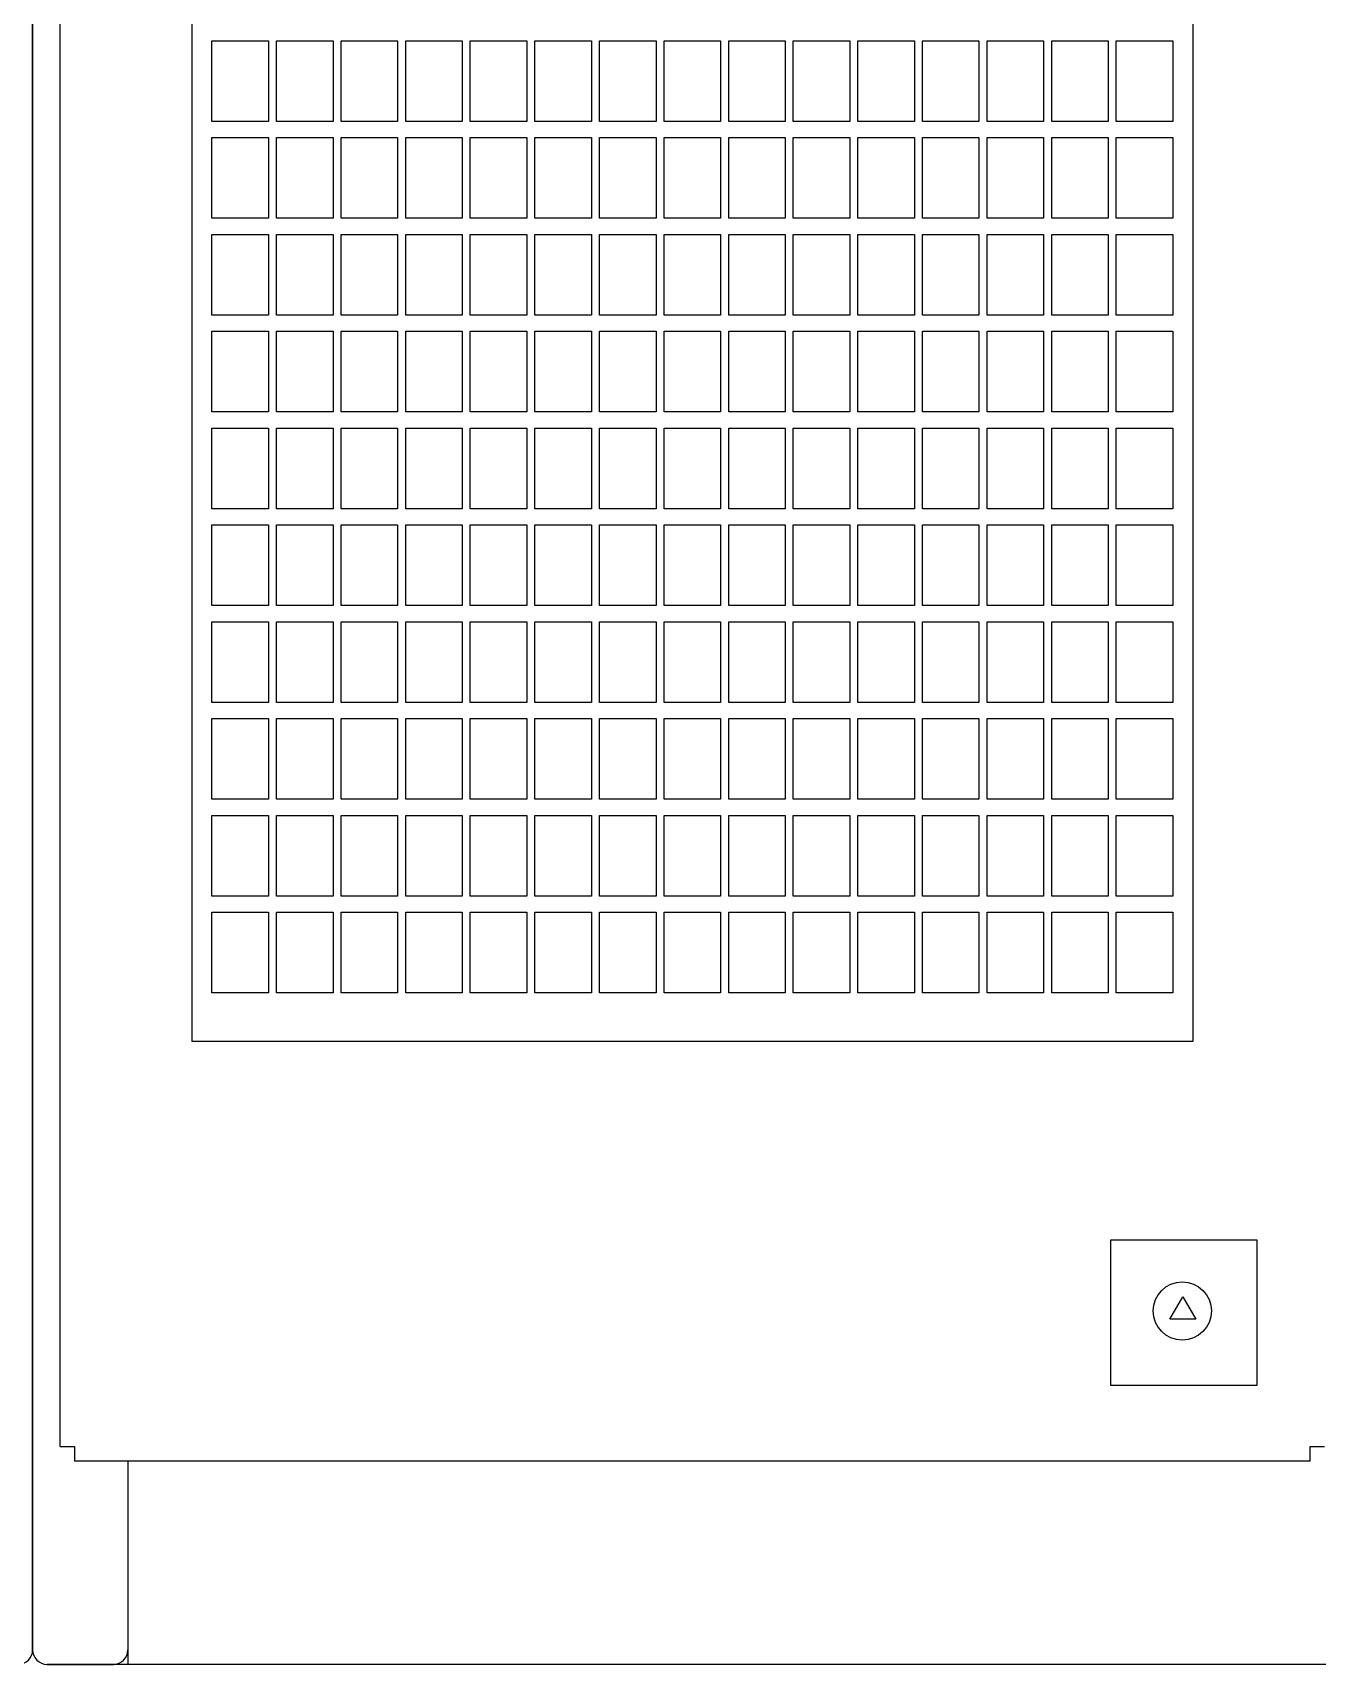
# Model space of a CAD drawing. Header units: inches. Extents: x 0 to 420, y 0 to 297.
# Drawn here: x 267.11 to 298.93, y 62.74 to 103.18 of the extents above; entities that cross this region are included whole.
import ezdxf
from ezdxf.lldxf.tags import DXFTag

# ---------------------------------------------------------------- set-up
doc = ezdxf.new("R2010")
doc.units = ezdxf.units.IN
doc.layers.add('Default', color=7, linetype='Continuous')
doc.layers.add('DV1_Default', color=7, linetype='Continuous')
tags = doc.linetypes.add('CENTER2', pattern=[1.125, 0.75, -0.125, 0.125, -0.125]).pattern_tags.tags
tags[10:11] = [DXFTag(74, 4), DXFTag(75, 0), DXFTag(340, '0'), DXFTag(46, 0.0), DXFTag(50, 0.0), DXFTag(44, 0.0), DXFTag(45, 0.0)]
tags[8:9] = [DXFTag(74, 4), DXFTag(75, 0), DXFTag(340, '0'), DXFTag(46, 0.0), DXFTag(50, 0.0), DXFTag(44, 0.0), DXFTag(45, 0.0)]
tags[6:7] = [DXFTag(74, 4), DXFTag(75, 0), DXFTag(340, '0'), DXFTag(46, 0.0), DXFTag(50, 0.0), DXFTag(44, 0.0), DXFTag(45, 0.0)]
tags[4:5] = [DXFTag(74, 4), DXFTag(75, 0), DXFTag(340, '0'), DXFTag(46, 0.0), DXFTag(50, 0.0), DXFTag(44, 0.0), DXFTag(45, 0.0)]

# ---------------------------------------------------------------- blocks, each defined once
blk = doc.blocks.new('SE')
at = {"layer": 'Default', "color": 7, "linetype": 'Continuous', "ltscale": 25.4}
for p, q in [((293.818, 69.65), (293.818, 73.259)), ((293.818, 73.259), (297.428, 73.259)), ((297.428, 73.259), (297.428, 69.65)), ((295.275, 71.294), (295.595, 71.843)), ((295.595, 71.843), (295.919, 71.294)), ((295.919, 71.294), (295.275, 71.294)), ((297.428, 69.65), (293.818, 69.65))]:
    blk.add_line(p, q, dxfattribs=at)
blk.add_circle((295.584, 71.494), 0.722, dxfattribs=at)
at = {"layer": 'DV1_Default', "color": 7, "linetype": 'Continuous', "ltscale": 25.4}
for p, q in [((267.109, 238.376), (267.109, 63.096)), ((267.109, 238.376), (267.109, 63.096)), ((267.109, 238.376), (267.109, 63.096)), ((267.109, 238.376), (267.109, 63.096)), ((267.109, 238.376), (267.109, 63.096)), ((267.109, 238.376), (267.109, 79.096)), ((267.109, 63.096), (267.109, 238.376)), ((267.109, 238.376), (267.109, 63.096)), ((267.109, 63.096), (267.109, 238.376)), ((267.109, 63.096), (267.109, 238.376)), ((267.109, 63.096), (267.109, 238.376)), ((267.109, 238.376), (267.109, 63.096)), ((267.109, 238.376), (267.109, 63.096)), ((267.109, 238.376), (267.109, 63.096)), ((267.109, 238.376), (267.109, 79.096)), ((267.109, 63.096), (267.109, 238.376)), ((267.109, 238.376), (267.109, 63.096)), ((267.109, 63.096), (267.109, 238.376)), ((267.789, 68.136), (267.789, 233.336)), ((267.789, 68.136), (267.789, 233.336)), ((267.109, 63.096), (267.109, 222.376)), ((267.109, 63.096), (267.109, 222.376)), ((267.109, 63.096), (267.109, 222.376)), ((267.109, 63.096), (267.109, 222.376)), ((267.109, 63.096), (267.109, 222.376)), ((267.109, 63.096), (267.109, 222.376)), ((267.109, 63.096), (267.109, 222.376)), ((267.109, 63.096), (267.109, 222.376)), ((267.109, 63.096), (267.109, 222.376)), ((267.109, 63.096), (267.109, 222.376)), ((267.109, 63.096), (267.109, 222.376)), ((267.109, 63.096), (267.109, 222.376)), ((271.549, 100.976), (271.549, 102.976)), ((271.549, 102.976), (272.949, 102.976)), ((272.949, 102.976), (272.949, 100.976)), ((273.149, 100.976), (273.149, 102.976)), ((273.149, 102.976), (274.549, 102.976)), ((274.549, 102.976), (274.549, 100.976)), ((274.749, 100.976), (274.749, 102.976)), ((274.749, 102.976), (276.149, 102.976)), ((276.149, 102.976), (276.149, 100.976)), ((276.349, 100.976), (276.349, 102.976)), ((276.349, 102.976), (277.749, 102.976)), ((277.749, 102.976), (277.749, 100.976)), ((277.949, 100.976), (277.949, 102.976)), ((277.949, 102.976), (279.349, 102.976)), ((279.349, 102.976), (279.349, 100.976)), ((279.549, 100.976), (279.549, 102.976)), ((279.549, 102.976), (280.949, 102.976)), ((280.949, 102.976), (280.949, 100.976)), ((281.149, 100.976), (281.149, 102.976)), ((281.149, 102.976), (282.549, 102.976)), ((282.549, 102.976), (282.549, 100.976)), ((282.749, 100.976), (282.749, 102.976)), ((282.749, 102.976), (284.149, 102.976)), ((284.149, 102.976), (284.149, 100.976)), ((284.349, 100.976), (284.349, 102.976)), ((284.349, 102.976), (285.749, 102.976)), ((285.749, 102.976), (285.749, 100.976)), ((285.949, 100.976), (285.949, 102.976)), ((285.949, 102.976), (287.349, 102.976)), ((287.349, 102.976), (287.349, 100.976)), ((287.549, 100.976), (287.549, 102.976)), ((287.549, 102.976), (288.949, 102.976)), ((288.949, 102.976), (288.949, 100.976)), ((289.149, 100.976), (289.149, 102.976)), ((289.149, 102.976), (290.549, 102.976)), ((290.549, 102.976), (290.549, 100.976)), ((290.749, 100.976), (290.749, 102.976)), ((290.749, 102.976), (292.149, 102.976)), ((292.149, 102.976), (292.149, 100.976)), ((292.349, 100.976), (292.349, 102.976)), ((292.349, 102.976), (293.749, 102.976)), ((293.749, 102.976), (293.749, 100.976)), ((293.949, 100.976), (293.949, 102.976)), ((293.949, 102.976), (295.349, 102.976)), ((295.349, 102.976), (295.349, 100.976)), ((272.949, 100.976), (271.549, 100.976)), ((274.549, 100.976), (273.149, 100.976)), ((276.149, 100.976), (274.749, 100.976)), ((277.749, 100.976), (276.349, 100.976)), ((279.349, 100.976), (277.949, 100.976)), ((280.949, 100.976), (279.549, 100.976)), ((282.549, 100.976), (281.149, 100.976)), ((284.149, 100.976), (282.749, 100.976)), ((285.749, 100.976), (284.349, 100.976)), ((287.349, 100.976), (285.949, 100.976)), ((288.949, 100.976), (287.549, 100.976)), ((290.549, 100.976), (289.149, 100.976)), ((292.149, 100.976), (290.749, 100.976)), ((293.749, 100.976), (292.349, 100.976)), ((295.349, 100.976), (293.949, 100.976)), ((271.549, 98.576), (271.549, 100.576)), ((271.549, 100.576), (272.949, 100.576)), ((272.949, 100.576), (272.949, 98.576)), ((273.149, 98.576), (273.149, 100.576)), ((273.149, 100.576), (274.549, 100.576)), ((274.549, 100.576), (274.549, 98.576)), ((274.749, 98.576), (274.749, 100.576)), ((274.749, 100.576), (276.149, 100.576)), ((276.149, 100.576), (276.149, 98.576)), ((276.349, 98.576), (276.349, 100.576)), ((276.349, 100.576), (277.749, 100.576)), ((277.749, 100.576), (277.749, 98.576)), ((277.949, 98.576), (277.949, 100.576)), ((277.949, 100.576), (279.349, 100.576)), ((279.349, 100.576), (279.349, 98.576)), ((279.549, 98.576), (279.549, 100.576)), ((279.549, 100.576), (280.949, 100.576)), ((280.949, 100.576), (280.949, 98.576)), ((281.149, 98.576), (281.149, 100.576)), ((281.149, 100.576), (282.549, 100.576)), ((282.549, 100.576), (282.549, 98.576)), ((282.749, 98.576), (282.749, 100.576)), ((282.749, 100.576), (284.149, 100.576)), ((284.149, 100.576), (284.149, 98.576)), ((284.349, 98.576), (284.349, 100.576)), ((284.349, 100.576), (285.749, 100.576)), ((285.749, 100.576), (285.749, 98.576)), ((285.949, 98.576), (285.949, 100.576)), ((285.949, 100.576), (287.349, 100.576)), ((287.349, 100.576), (287.349, 98.576)), ((287.549, 98.576), (287.549, 100.576)), ((287.549, 100.576), (288.949, 100.576)), ((288.949, 100.576), (288.949, 98.576)), ((289.149, 98.576), (289.149, 100.576)), ((289.149, 100.576), (290.549, 100.576)), ((290.549, 100.576), (290.549, 98.576)), ((290.749, 98.576), (290.749, 100.576)), ((290.749, 100.576), (292.149, 100.576)), ((292.149, 100.576), (292.149, 98.576)), ((292.349, 98.576), (292.349, 100.576)), ((292.349, 100.576), (293.749, 100.576)), ((293.749, 100.576), (293.749, 98.576)), ((293.949, 98.576), (293.949, 100.576)), ((293.949, 100.576), (295.349, 100.576)), ((295.349, 100.576), (295.349, 98.576)), ((272.949, 98.576), (271.549, 98.576)), ((274.549, 98.576), (273.149, 98.576)), ((276.149, 98.576), (274.749, 98.576)), ((277.749, 98.576), (276.349, 98.576)), ((279.349, 98.576), (277.949, 98.576)), ((280.949, 98.576), (279.549, 98.576)), ((282.549, 98.576), (281.149, 98.576)), ((284.149, 98.576), (282.749, 98.576)), ((285.749, 98.576), (284.349, 98.576)), ((287.349, 98.576), (285.949, 98.576)), ((288.949, 98.576), (287.549, 98.576)), ((290.549, 98.576), (289.149, 98.576)), ((292.149, 98.576), (290.749, 98.576)), ((293.749, 98.576), (292.349, 98.576)), ((295.349, 98.576), (293.949, 98.576)), ((271.549, 96.176), (271.549, 98.176)), ((271.549, 98.176), (272.949, 98.176)), ((272.949, 98.176), (272.949, 96.176)), ((273.149, 96.176), (273.149, 98.176)), ((273.149, 98.176), (274.549, 98.176)), ((274.549, 98.176), (274.549, 96.176)), ((274.749, 96.176), (274.749, 98.176)), ((274.749, 98.176), (276.149, 98.176)), ((276.149, 98.176), (276.149, 96.176)), ((276.349, 96.176), (276.349, 98.176)), ((276.349, 98.176), (277.749, 98.176)), ((277.749, 98.176), (277.749, 96.176)), ((277.949, 96.176), (277.949, 98.176)), ((277.949, 98.176), (279.349, 98.176)), ((279.349, 98.176), (279.349, 96.176)), ((279.549, 96.176), (279.549, 98.176)), ((279.549, 98.176), (280.949, 98.176)), ((280.949, 98.176), (280.949, 96.176)), ((281.149, 96.176), (281.149, 98.176)), ((281.149, 98.176), (282.549, 98.176)), ((282.549, 98.176), (282.549, 96.176)), ((282.749, 96.176), (282.749, 98.176)), ((282.749, 98.176), (284.149, 98.176)), ((284.149, 98.176), (284.149, 96.176)), ((284.349, 96.176), (284.349, 98.176)), ((284.349, 98.176), (285.749, 98.176)), ((285.749, 98.176), (285.749, 96.176)), ((285.949, 96.176), (285.949, 98.176)), ((285.949, 98.176), (287.349, 98.176)), ((287.349, 98.176), (287.349, 96.176)), ((287.549, 96.176), (287.549, 98.176)), ((287.549, 98.176), (288.949, 98.176)), ((288.949, 98.176), (288.949, 96.176)), ((289.149, 96.176), (289.149, 98.176)), ((289.149, 98.176), (290.549, 98.176)), ((290.549, 98.176), (290.549, 96.176)), ((290.749, 96.176), (290.749, 98.176)), ((290.749, 98.176), (292.149, 98.176)), ((292.149, 98.176), (292.149, 96.176)), ((292.349, 96.176), (292.349, 98.176)), ((292.349, 98.176), (293.749, 98.176)), ((293.749, 98.176), (293.749, 96.176)), ((293.949, 96.176), (293.949, 98.176)), ((293.949, 98.176), (295.349, 98.176)), ((295.349, 98.176), (295.349, 96.176)), ((272.949, 96.176), (271.549, 96.176)), ((274.549, 96.176), (273.149, 96.176)), ((276.149, 96.176), (274.749, 96.176)), ((277.749, 96.176), (276.349, 96.176)), ((279.349, 96.176), (277.949, 96.176)), ((280.949, 96.176), (279.549, 96.176)), ((282.549, 96.176), (281.149, 96.176)), ((284.149, 96.176), (282.749, 96.176)), ((285.749, 96.176), (284.349, 96.176)), ((287.349, 96.176), (285.949, 96.176)), ((288.949, 96.176), (287.549, 96.176)), ((290.549, 96.176), (289.149, 96.176)), ((292.149, 96.176), (290.749, 96.176)), ((293.749, 96.176), (292.349, 96.176)), ((295.349, 96.176), (293.949, 96.176)), ((271.549, 93.776), (271.549, 95.776)), ((271.549, 95.776), (272.949, 95.776)), ((272.949, 95.776), (272.949, 93.776)), ((273.149, 93.776), (273.149, 95.776)), ((273.149, 95.776), (274.549, 95.776)), ((274.549, 95.776), (274.549, 93.776)), ((274.749, 93.776), (274.749, 95.776)), ((274.749, 95.776), (276.149, 95.776)), ((276.149, 95.776), (276.149, 93.776)), ((276.349, 93.776), (276.349, 95.776)), ((276.349, 95.776), (277.749, 95.776)), ((277.749, 95.776), (277.749, 93.776)), ((277.949, 93.776), (277.949, 95.776)), ((277.949, 95.776), (279.349, 95.776)), ((279.349, 95.776), (279.349, 93.776)), ((279.549, 93.776), (279.549, 95.776)), ((279.549, 95.776), (280.949, 95.776)), ((280.949, 95.776), (280.949, 93.776)), ((281.149, 93.776), (281.149, 95.776)), ((281.149, 95.776), (282.549, 95.776)), ((282.549, 95.776), (282.549, 93.776)), ((282.749, 93.776), (282.749, 95.776)), ((282.749, 95.776), (284.149, 95.776)), ((284.149, 95.776), (284.149, 93.776)), ((284.349, 93.776), (284.349, 95.776)), ((284.349, 95.776), (285.749, 95.776)), ((285.749, 95.776), (285.749, 93.776)), ((285.949, 93.776), (285.949, 95.776)), ((285.949, 95.776), (287.349, 95.776)), ((287.349, 95.776), (287.349, 93.776)), ((287.549, 93.776), (287.549, 95.776)), ((287.549, 95.776), (288.949, 95.776)), ((288.949, 95.776), (288.949, 93.776)), ((289.149, 93.776), (289.149, 95.776)), ((289.149, 95.776), (290.549, 95.776)), ((290.549, 95.776), (290.549, 93.776)), ((290.749, 93.776), (290.749, 95.776)), ((290.749, 95.776), (292.149, 95.776)), ((292.149, 95.776), (292.149, 93.776)), ((292.349, 93.776), (292.349, 95.776)), ((292.349, 95.776), (293.749, 95.776)), ((293.749, 95.776), (293.749, 93.776)), ((293.949, 93.776), (293.949, 95.776)), ((293.949, 95.776), (295.349, 95.776)), ((295.349, 95.776), (295.349, 93.776)), ((272.949, 93.776), (271.549, 93.776)), ((274.549, 93.776), (273.149, 93.776)), ((276.149, 93.776), (274.749, 93.776)), ((277.749, 93.776), (276.349, 93.776)), ((279.349, 93.776), (277.949, 93.776)), ((280.949, 93.776), (279.549, 93.776)), ((282.549, 93.776), (281.149, 93.776)), ((284.149, 93.776), (282.749, 93.776)), ((285.749, 93.776), (284.349, 93.776)), ((287.349, 93.776), (285.949, 93.776)), ((288.949, 93.776), (287.549, 93.776)), ((290.549, 93.776), (289.149, 93.776)), ((292.149, 93.776), (290.749, 93.776)), ((293.749, 93.776), (292.349, 93.776)), ((295.349, 93.776), (293.949, 93.776)), ((271.549, 91.376), (271.549, 93.376)), ((271.549, 93.376), (272.949, 93.376)), ((272.949, 93.376), (272.949, 91.376)), ((273.149, 91.376), (273.149, 93.376)), ((273.149, 93.376), (274.549, 93.376)), ((274.549, 93.376), (274.549, 91.376)), ((274.749, 91.376), (274.749, 93.376)), ((274.749, 93.376), (276.149, 93.376)), ((276.149, 93.376), (276.149, 91.376)), ((276.349, 91.376), (276.349, 93.376)), ((276.349, 93.376), (277.749, 93.376)), ((277.749, 93.376), (277.749, 91.376)), ((277.949, 91.376), (277.949, 93.376)), ((277.949, 93.376), (279.349, 93.376)), ((279.349, 93.376), (279.349, 91.376)), ((279.549, 91.376), (279.549, 93.376)), ((279.549, 93.376), (280.949, 93.376)), ((280.949, 93.376), (280.949, 91.376)), ((281.149, 91.376), (281.149, 93.376)), ((281.149, 93.376), (282.549, 93.376)), ((282.549, 93.376), (282.549, 91.376)), ((282.749, 91.376), (282.749, 93.376)), ((282.749, 93.376), (284.149, 93.376)), ((284.149, 93.376), (284.149, 91.376)), ((284.349, 91.376), (284.349, 93.376)), ((284.349, 93.376), (285.749, 93.376)), ((285.749, 93.376), (285.749, 91.376)), ((285.949, 91.376), (285.949, 93.376)), ((285.949, 93.376), (287.349, 93.376)), ((287.349, 93.376), (287.349, 91.376)), ((287.549, 91.376), (287.549, 93.376)), ((287.549, 93.376), (288.949, 93.376)), ((288.949, 93.376), (288.949, 91.376)), ((289.149, 91.376), (289.149, 93.376)), ((289.149, 93.376), (290.549, 93.376)), ((290.549, 93.376), (290.549, 91.376)), ((290.749, 91.376), (290.749, 93.376)), ((290.749, 93.376), (292.149, 93.376)), ((292.149, 93.376), (292.149, 91.376)), ((292.349, 91.376), (292.349, 93.376)), ((292.349, 93.376), (293.749, 93.376)), ((293.749, 93.376), (293.749, 91.376)), ((293.949, 91.376), (293.949, 93.376)), ((293.949, 93.376), (295.349, 93.376)), ((295.349, 93.376), (295.349, 91.376)), ((272.949, 91.376), (271.549, 91.376)), ((274.549, 91.376), (273.149, 91.376)), ((276.149, 91.376), (274.749, 91.376)), ((277.749, 91.376), (276.349, 91.376)), ((279.349, 91.376), (277.949, 91.376)), ((280.949, 91.376), (279.549, 91.376)), ((282.549, 91.376), (281.149, 91.376)), ((284.149, 91.376), (282.749, 91.376)), ((285.749, 91.376), (284.349, 91.376)), ((287.349, 91.376), (285.949, 91.376)), ((288.949, 91.376), (287.549, 91.376)), ((290.549, 91.376), (289.149, 91.376)), ((292.149, 91.376), (290.749, 91.376)), ((293.749, 91.376), (292.349, 91.376)), ((295.349, 91.376), (293.949, 91.376)), ((271.549, 88.976), (271.549, 90.976)), ((271.549, 90.976), (272.949, 90.976)), ((272.949, 90.976), (272.949, 88.976)), ((273.149, 88.976), (273.149, 90.976)), ((273.149, 90.976), (274.549, 90.976)), ((274.549, 90.976), (274.549, 88.976)), ((274.749, 88.976), (274.749, 90.976)), ((274.749, 90.976), (276.149, 90.976)), ((276.149, 90.976), (276.149, 88.976)), ((276.349, 88.976), (276.349, 90.976)), ((276.349, 90.976), (277.749, 90.976)), ((277.749, 90.976), (277.749, 88.976)), ((277.949, 88.976), (277.949, 90.976)), ((277.949, 90.976), (279.349, 90.976)), ((279.349, 90.976), (279.349, 88.976)), ((279.549, 88.976), (279.549, 90.976)), ((279.549, 90.976), (280.949, 90.976)), ((280.949, 90.976), (280.949, 88.976)), ((281.149, 88.976), (281.149, 90.976)), ((281.149, 90.976), (282.549, 90.976)), ((282.549, 90.976), (282.549, 88.976)), ((282.749, 88.976), (282.749, 90.976)), ((282.749, 90.976), (284.149, 90.976)), ((284.149, 90.976), (284.149, 88.976)), ((284.349, 88.976), (284.349, 90.976)), ((284.349, 90.976), (285.749, 90.976)), ((285.749, 90.976), (285.749, 88.976)), ((285.949, 88.976), (285.949, 90.976)), ((285.949, 90.976), (287.349, 90.976)), ((287.349, 90.976), (287.349, 88.976)), ((287.549, 88.976), (287.549, 90.976)), ((287.549, 90.976), (288.949, 90.976)), ((288.949, 90.976), (288.949, 88.976)), ((289.149, 88.976), (289.149, 90.976)), ((289.149, 90.976), (290.549, 90.976)), ((290.549, 90.976), (290.549, 88.976)), ((290.749, 88.976), (290.749, 90.976)), ((290.749, 90.976), (292.149, 90.976)), ((292.149, 90.976), (292.149, 88.976)), ((292.349, 88.976), (292.349, 90.976)), ((292.349, 90.976), (293.749, 90.976)), ((293.749, 90.976), (293.749, 88.976)), ((293.949, 88.976), (293.949, 90.976)), ((293.949, 90.976), (295.349, 90.976)), ((295.349, 90.976), (295.349, 88.976)), ((272.949, 88.976), (271.549, 88.976)), ((274.549, 88.976), (273.149, 88.976)), ((276.149, 88.976), (274.749, 88.976)), ((277.749, 88.976), (276.349, 88.976)), ((279.349, 88.976), (277.949, 88.976)), ((280.949, 88.976), (279.549, 88.976)), ((282.549, 88.976), (281.149, 88.976)), ((284.149, 88.976), (282.749, 88.976)), ((285.749, 88.976), (284.349, 88.976)), ((287.349, 88.976), (285.949, 88.976)), ((288.949, 88.976), (287.549, 88.976)), ((290.549, 88.976), (289.149, 88.976)), ((292.149, 88.976), (290.749, 88.976)), ((293.749, 88.976), (292.349, 88.976)), ((295.349, 88.976), (293.949, 88.976)), ((271.549, 86.576), (271.549, 88.576)), ((271.549, 88.576), (272.949, 88.576)), ((272.949, 88.576), (272.949, 86.576)), ((273.149, 86.576), (273.149, 88.576)), ((273.149, 88.576), (274.549, 88.576)), ((274.549, 88.576), (274.549, 86.576)), ((274.749, 86.576), (274.749, 88.576)), ((274.749, 88.576), (276.149, 88.576)), ((276.149, 88.576), (276.149, 86.576)), ((276.349, 86.576), (276.349, 88.576)), ((276.349, 88.576), (277.749, 88.576)), ((277.749, 88.576), (277.749, 86.576)), ((277.949, 86.576), (277.949, 88.576)), ((277.949, 88.576), (279.349, 88.576)), ((279.349, 88.576), (279.349, 86.576)), ((279.549, 86.576), (279.549, 88.576)), ((279.549, 88.576), (280.949, 88.576)), ((280.949, 88.576), (280.949, 86.576)), ((281.149, 86.576), (281.149, 88.576)), ((281.149, 88.576), (282.549, 88.576)), ((282.549, 88.576), (282.549, 86.576)), ((282.749, 86.576), (282.749, 88.576)), ((282.749, 88.576), (284.149, 88.576)), ((284.149, 88.576), (284.149, 86.576)), ((284.349, 86.576), (284.349, 88.576)), ((284.349, 88.576), (285.749, 88.576)), ((285.749, 88.576), (285.749, 86.576)), ((285.949, 86.576), (285.949, 88.576)), ((285.949, 88.576), (287.349, 88.576)), ((287.349, 88.576), (287.349, 86.576)), ((287.549, 86.576), (287.549, 88.576)), ((287.549, 88.576), (288.949, 88.576)), ((288.949, 88.576), (288.949, 86.576)), ((289.149, 86.576), (289.149, 88.576)), ((289.149, 88.576), (290.549, 88.576)), ((290.549, 88.576), (290.549, 86.576)), ((290.749, 86.576), (290.749, 88.576)), ((290.749, 88.576), (292.149, 88.576)), ((292.149, 88.576), (292.149, 86.576)), ((292.349, 86.576), (292.349, 88.576)), ((292.349, 88.576), (293.749, 88.576)), ((293.749, 88.576), (293.749, 86.576)), ((293.949, 86.576), (293.949, 88.576)), ((293.949, 88.576), (295.349, 88.576)), ((295.349, 88.576), (295.349, 86.576)), ((272.949, 86.576), (271.549, 86.576)), ((274.549, 86.576), (273.149, 86.576)), ((276.149, 86.576), (274.749, 86.576)), ((277.749, 86.576), (276.349, 86.576)), ((279.349, 86.576), (277.949, 86.576)), ((280.949, 86.576), (279.549, 86.576)), ((282.549, 86.576), (281.149, 86.576)), ((284.149, 86.576), (282.749, 86.576)), ((285.749, 86.576), (284.349, 86.576)), ((287.349, 86.576), (285.949, 86.576)), ((288.949, 86.576), (287.549, 86.576)), ((290.549, 86.576), (289.149, 86.576)), ((292.149, 86.576), (290.749, 86.576)), ((293.749, 86.576), (292.349, 86.576)), ((295.349, 86.576), (293.949, 86.576)), ((271.549, 84.176), (271.549, 86.176)), ((271.549, 86.176), (272.949, 86.176)), ((272.949, 86.176), (272.949, 84.176)), ((273.149, 84.176), (273.149, 86.176)), ((273.149, 86.176), (274.549, 86.176)), ((274.549, 86.176), (274.549, 84.176)), ((274.749, 84.176), (274.749, 86.176)), ((274.749, 86.176), (276.149, 86.176)), ((276.149, 86.176), (276.149, 84.176)), ((276.349, 84.176), (276.349, 86.176)), ((276.349, 86.176), (277.749, 86.176)), ((277.749, 86.176), (277.749, 84.176)), ((277.949, 84.176), (277.949, 86.176)), ((277.949, 86.176), (279.349, 86.176)), ((279.349, 86.176), (279.349, 84.176)), ((279.549, 84.176), (279.549, 86.176)), ((279.549, 86.176), (280.949, 86.176)), ((280.949, 86.176), (280.949, 84.176)), ((281.149, 84.176), (281.149, 86.176)), ((281.149, 86.176), (282.549, 86.176)), ((282.549, 86.176), (282.549, 84.176)), ((282.749, 84.176), (282.749, 86.176)), ((282.749, 86.176), (284.149, 86.176)), ((284.149, 86.176), (284.149, 84.176)), ((284.349, 84.176), (284.349, 86.176)), ((284.349, 86.176), (285.749, 86.176)), ((285.749, 86.176), (285.749, 84.176)), ((285.949, 84.176), (285.949, 86.176)), ((285.949, 86.176), (287.349, 86.176)), ((287.349, 86.176), (287.349, 84.176)), ((287.549, 84.176), (287.549, 86.176)), ((287.549, 86.176), (288.949, 86.176)), ((288.949, 86.176), (288.949, 84.176)), ((289.149, 84.176), (289.149, 86.176)), ((289.149, 86.176), (290.549, 86.176)), ((290.549, 86.176), (290.549, 84.176)), ((290.749, 84.176), (290.749, 86.176)), ((290.749, 86.176), (292.149, 86.176)), ((292.149, 86.176), (292.149, 84.176)), ((292.349, 84.176), (292.349, 86.176)), ((292.349, 86.176), (293.749, 86.176)), ((293.749, 86.176), (293.749, 84.176)), ((293.949, 84.176), (293.949, 86.176)), ((293.949, 86.176), (295.349, 86.176)), ((295.349, 86.176), (295.349, 84.176)), ((272.949, 84.176), (271.549, 84.176)), ((274.549, 84.176), (273.149, 84.176)), ((276.149, 84.176), (274.749, 84.176)), ((277.749, 84.176), (276.349, 84.176)), ((279.349, 84.176), (277.949, 84.176)), ((280.949, 84.176), (279.549, 84.176)), ((282.549, 84.176), (281.149, 84.176)), ((284.149, 84.176), (282.749, 84.176)), ((285.749, 84.176), (284.349, 84.176)), ((287.349, 84.176), (285.949, 84.176)), ((288.949, 84.176), (287.549, 84.176)), ((290.549, 84.176), (289.149, 84.176)), ((292.149, 84.176), (290.749, 84.176)), ((293.749, 84.176), (292.349, 84.176)), ((295.349, 84.176), (293.949, 84.176)), ((271.549, 81.776), (271.549, 83.776)), ((271.549, 83.776), (272.949, 83.776)), ((272.949, 83.776), (272.949, 81.776)), ((273.149, 81.776), (273.149, 83.776)), ((273.149, 83.776), (274.549, 83.776)), ((274.549, 83.776), (274.549, 81.776)), ((274.749, 81.776), (274.749, 83.776)), ((274.749, 83.776), (276.149, 83.776)), ((276.149, 83.776), (276.149, 81.776)), ((276.349, 81.776), (276.349, 83.776)), ((276.349, 83.776), (277.749, 83.776)), ((277.749, 83.776), (277.749, 81.776)), ((277.949, 81.776), (277.949, 83.776)), ((277.949, 83.776), (279.349, 83.776)), ((279.349, 83.776), (279.349, 81.776)), ((279.549, 81.776), (279.549, 83.776)), ((279.549, 83.776), (280.949, 83.776)), ((280.949, 83.776), (280.949, 81.776)), ((281.149, 81.776), (281.149, 83.776)), ((281.149, 83.776), (282.549, 83.776)), ((282.549, 83.776), (282.549, 81.776)), ((282.749, 81.776), (282.749, 83.776)), ((282.749, 83.776), (284.149, 83.776)), ((284.149, 83.776), (284.149, 81.776)), ((284.349, 81.776), (284.349, 83.776)), ((284.349, 83.776), (285.749, 83.776)), ((285.749, 83.776), (285.749, 81.776)), ((285.949, 81.776), (285.949, 83.776)), ((285.949, 83.776), (287.349, 83.776)), ((287.349, 83.776), (287.349, 81.776)), ((287.549, 81.776), (287.549, 83.776)), ((287.549, 83.776), (288.949, 83.776)), ((288.949, 83.776), (288.949, 81.776)), ((289.149, 81.776), (289.149, 83.776)), ((289.149, 83.776), (290.549, 83.776)), ((290.549, 83.776), (290.549, 81.776)), ((290.749, 81.776), (290.749, 83.776)), ((290.749, 83.776), (292.149, 83.776)), ((292.149, 83.776), (292.149, 81.776)), ((292.349, 81.776), (292.349, 83.776)), ((292.349, 83.776), (293.749, 83.776)), ((293.749, 83.776), (293.749, 81.776)), ((293.949, 81.776), (293.949, 83.776)), ((293.949, 83.776), (295.349, 83.776)), ((295.349, 83.776), (295.349, 81.776)), ((272.949, 81.776), (271.549, 81.776)), ((274.549, 81.776), (273.149, 81.776)), ((276.149, 81.776), (274.749, 81.776)), ((277.749, 81.776), (276.349, 81.776)), ((279.349, 81.776), (277.949, 81.776)), ((280.949, 81.776), (279.549, 81.776)), ((282.549, 81.776), (281.149, 81.776)), ((284.149, 81.776), (282.749, 81.776)), ((285.749, 81.776), (284.349, 81.776)), ((287.349, 81.776), (285.949, 81.776)), ((288.949, 81.776), (287.549, 81.776)), ((290.549, 81.776), (289.149, 81.776)), ((292.149, 81.776), (290.749, 81.776)), ((293.749, 81.776), (292.349, 81.776)), ((295.349, 81.776), (293.949, 81.776)), ((271.549, 79.376), (271.549, 81.376)), ((271.549, 81.376), (272.949, 81.376)), ((272.949, 81.376), (272.949, 79.376)), ((273.149, 79.376), (273.149, 81.376)), ((273.149, 81.376), (274.549, 81.376)), ((274.549, 81.376), (274.549, 79.376)), ((274.749, 79.376), (274.749, 81.376)), ((274.749, 81.376), (276.149, 81.376)), ((276.149, 81.376), (276.149, 79.376)), ((276.349, 79.376), (276.349, 81.376)), ((276.349, 81.376), (277.749, 81.376)), ((277.749, 81.376), (277.749, 79.376)), ((277.949, 79.376), (277.949, 81.376)), ((277.949, 81.376), (279.349, 81.376)), ((279.349, 81.376), (279.349, 79.376)), ((279.549, 79.376), (279.549, 81.376)), ((279.549, 81.376), (280.949, 81.376)), ((280.949, 81.376), (280.949, 79.376)), ((281.149, 79.376), (281.149, 81.376)), ((281.149, 81.376), (282.549, 81.376)), ((282.549, 81.376), (282.549, 79.376)), ((282.749, 79.376), (282.749, 81.376)), ((282.749, 81.376), (284.149, 81.376)), ((284.149, 81.376), (284.149, 79.376)), ((284.349, 79.376), (284.349, 81.376)), ((284.349, 81.376), (285.749, 81.376)), ((285.749, 81.376), (285.749, 79.376)), ((285.949, 79.376), (285.949, 81.376)), ((285.949, 81.376), (287.349, 81.376)), ((287.349, 81.376), (287.349, 79.376)), ((287.549, 79.376), (287.549, 81.376)), ((287.549, 81.376), (288.949, 81.376)), ((288.949, 81.376), (288.949, 79.376)), ((289.149, 79.376), (289.149, 81.376)), ((289.149, 81.376), (290.549, 81.376)), ((290.549, 81.376), (290.549, 79.376)), ((290.749, 79.376), (290.749, 81.376)), ((290.749, 81.376), (292.149, 81.376)), ((292.149, 81.376), (292.149, 79.376)), ((292.349, 79.376), (292.349, 81.376)), ((292.349, 81.376), (293.749, 81.376)), ((293.749, 81.376), (293.749, 79.376)), ((293.949, 79.376), (293.949, 81.376)), ((293.949, 81.376), (295.349, 81.376)), ((295.349, 81.376), (295.349, 79.376)), ((272.949, 79.376), (271.549, 79.376)), ((274.549, 79.376), (273.149, 79.376)), ((276.149, 79.376), (274.749, 79.376)), ((277.749, 79.376), (276.349, 79.376)), ((279.349, 79.376), (277.949, 79.376)), ((280.949, 79.376), (279.549, 79.376)), ((282.549, 79.376), (281.149, 79.376)), ((284.149, 79.376), (282.749, 79.376)), ((285.749, 79.376), (284.349, 79.376)), ((287.349, 79.376), (285.949, 79.376)), ((288.949, 79.376), (287.549, 79.376)), ((290.549, 79.376), (289.149, 79.376)), ((292.149, 79.376), (290.749, 79.376)), ((293.749, 79.376), (292.349, 79.376)), ((295.349, 79.376), (293.949, 79.376)), ((267.789, 68.136), (268.149, 68.136)), ((267.789, 68.136), (268.149, 68.136)), ((268.149, 68.136), (268.149, 67.776)), ((268.149, 68.136), (268.149, 67.776)), ((298.749, 67.776), (298.749, 68.136)), ((298.749, 68.136), (299.109, 68.136)), ((298.749, 67.776), (268.149, 67.776)), ((269.469, 67.776), (269.469, 63.096)), ((269.469, 67.776), (269.469, 63.096)), ((269.469, 63.096), (269.469, 62.736)), ((269.469, 63.096), (269.469, 62.736)), ((267.469, 62.736), (269.109, 62.736)), ((267.469, 62.736), (269.109, 62.736)), ((267.469, 62.736), (269.109, 62.736)), ((267.469, 62.736), (269.109, 62.736)), ((330.749, 62.736), (267.469, 62.736))]:
    blk.add_line(p, q, dxfattribs=at)
at = {"layer": 'DV1_Default', "color": 7, "linetype": 'CENTER2', "ltscale": 25.4}
for p, q in [((271.049, 137.776), (271.049, 78.176)), ((295.849, 137.776), (295.849, 78.176)), ((295.849, 78.176), (271.049, 78.176))]:
    blk.add_line(p, q, dxfattribs=at)
at = {"layer": 'DV1_Default', "color": 7, "linetype": 'Continuous', "ltscale": 25.4}
for centre, start, end in [((266.749, 63.096), 270, 360), ((266.749, 63.096), 270, 360), ((267.469, 63.096), 180, 270), ((267.469, 63.096), 180, 270), ((267.469, 63.096), 180, 270), ((267.469, 63.096), 180, 270), ((269.109, 63.096), 270, 360), ((269.109, 63.096), 270, 360), ((269.109, 63.096), 270, 360), ((269.109, 63.096), 270, 360)]:
    blk.add_arc(centre, 0.36, start, end, dxfattribs=at)

msp = doc.modelspace()

# ---------------------------------------------------------------- block references
at = {"layer": 'Default'}
msp.add_blockref('SE', (0, 0), dxfattribs=at)

doc.saveas('drawing.dxf')
